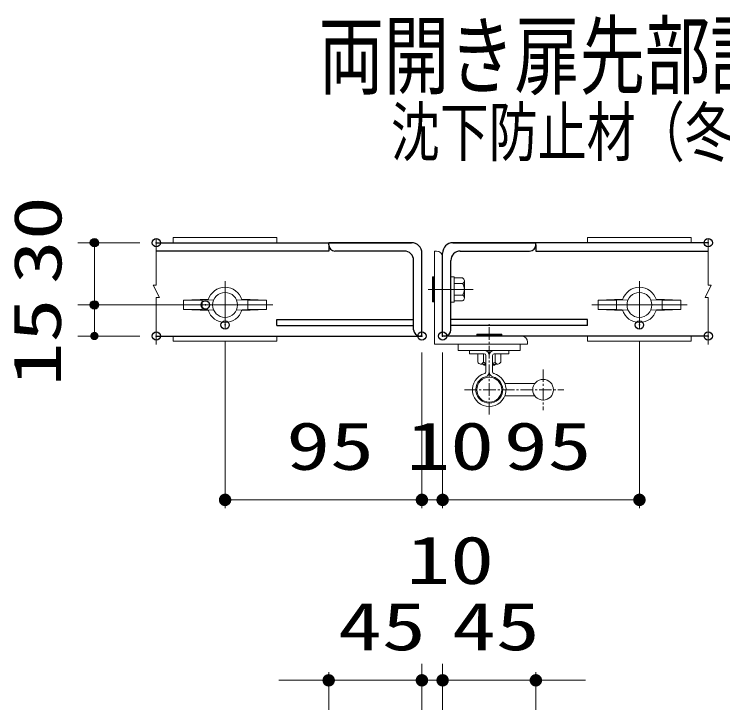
# Model space of a CAD drawing. Units: millimetres, scale not verified, with parts at other scales. Extents: x -5250 to 5250, y -3712 to 3712.
# Drawn here: x 3311 to 4166, y 471 to 1310 of the extents above; entities that cross this region are included whole.
import ezdxf
from ezdxf.enums import TextEntityAlignment as Align

# ---------------------------------------------------------------- set-up
doc = ezdxf.new("R2010")
doc.units = ezdxf.units.MM
doc.header["$LTSCALE"] = 20
doc.header["$PDMODE"] = 32
doc.header["$PDSIZE"] = 10
doc.linetypes.add('USER1', pattern=[50.8, 31.75, -6.35, 6.35, -6.35])
doc.linetypes.add('USER4', pattern=[1.125, 0.75, -0.125, 0.125, -0.125])
for name, color, linetype, lineweight in [('0-2_D-STR-TXT', 7, 'Continuous', 13), ('0-3_D-STR1', 1, 'Continuous', 25), ('0-4_D-STR3', 3, 'Continuous', 13), ('0-5_D-BMK', 2, 'Continuous', 13), ('0-6_D-STR-DIM', 7, 'Continuous', 13), ('0-7_0', 7, 'Continuous', 25)]:
    doc.layers.add(name, color=color, linetype=linetype, lineweight=lineweight)
doc.layers.add('0-8_Defpoints', color=7, linetype='Continuous')
doc.styles.add('ＭＳ ゴシック', font='')
doc.styles.get('ＭＳ ゴシック').set_extended_font_data('MS Gothic')

# ---------------------------------------------------------------- blocks, each defined once
blk = doc.blocks.new('_DotSmall')
at = {"layer": '0-7_0'}
for points in [[(0, 0), (-2.5, 0), (-2.48, 0.313)], [(0, 0), (-2.48, -0.313), (-2.5, 0)], [(0, 0), (-2.48, 0.313), (-2.421, 0.622)], [(0, 0), (-2.421, -0.622), (-2.48, -0.313)], [(0, 0), (-2.421, 0.622), (-2.324, 0.92)], [(0, 0), (-2.324, -0.92), (-2.421, -0.622)], [(0, 0), (-2.324, 0.92), (-2.191, 1.204)], [(0, 0), (-2.191, -1.204), (-2.324, -0.92)], [(0, 0), (-2.191, 1.204), (-2.023, 1.469)], [(0, 0), (-2.023, -1.469), (-2.191, -1.204)], [(0, 0), (-2.023, 1.469), (-1.822, 1.711)], [(0, 0), (-1.822, -1.711), (-2.023, -1.469)], [(0, 0), (-1.822, 1.711), (-1.594, 1.926)], [(0, 0), (-1.594, -1.926), (-1.822, -1.711)], [(0, 0), (-1.594, 1.926), (-1.34, 2.111)], [(0, 0), (-1.34, -2.111), (-1.594, -1.926)], [(0, 0), (-1.34, 2.111), (-1.064, 2.262)], [(0, 0), (-1.064, -2.262), (-1.34, -2.111)], [(0, 0), (-1.064, 2.262), (-0.773, 2.378)], [(0, 0), (-0.773, -2.378), (-1.064, -2.262)], [(0, 0), (-0.773, 2.378), (-0.468, 2.456)], [(0, 0), (-0.468, -2.456), (-0.773, -2.378)], [(0, 0), (-0.468, 2.456), (-0.157, 2.495)], [(0, 0), (-0.157, -2.495), (-0.468, -2.456)], [(0, 0), (-0.157, 2.495), (0.157, 2.495)], [(0, 0), (0.157, -2.495), (-0.157, -2.495)], [(0, 0), (0.157, 2.495), (0.468, 2.456)], [(0, 0), (0.468, 2.456), (0.773, 2.378)], [(0, 0), (0.773, 2.378), (1.064, 2.262)], [(0, 0), (1.064, 2.262), (1.34, 2.111)], [(0, 0), (1.34, 2.111), (1.594, 1.926)], [(0, 0), (1.594, 1.926), (1.822, 1.711)], [(0, 0), (1.822, 1.711), (2.023, 1.469)], [(0, 0), (2.023, 1.469), (2.191, 1.204)], [(0, 0), (2.191, 1.204), (2.324, 0.92)], [(0, 0), (2.324, 0.92), (2.421, 0.622)], [(0, 0), (2.421, 0.622), (2.48, 0.313)], [(0, 0), (2.48, 0.313), (2.5, 0)], [(0, 0), (0.468, -2.456), (0.157, -2.495)], [(0, 0), (0.773, -2.378), (0.468, -2.456)], [(0, 0), (1.064, -2.262), (0.773, -2.378)], [(0, 0), (1.34, -2.111), (1.064, -2.262)], [(0, 0), (1.594, -1.926), (1.34, -2.111)], [(0, 0), (1.822, -1.711), (1.594, -1.926)], [(0, 0), (2.023, -1.469), (1.822, -1.711)], [(0, 0), (2.191, -1.204), (2.023, -1.469)], [(0, 0), (2.324, -0.92), (2.191, -1.204)], [(0, 0), (2.421, -0.622), (2.324, -0.92)], [(0, 0), (2.48, -0.313), (2.421, -0.622)], [(0, 0), (2.5, 0), (2.48, -0.313)]]:
    blk.add_solid(points, dxfattribs=at)

msp = doc.modelspace()

# ---------------------------------------------------------------- linework, layer by layer
at = {"layer": '0-3_D-STR1'}
for p, q in [((3482.72, 1034.34), (3790.69, 1034.34)), ((3790.69, 1034.34), (3690.69, 1034.34)), ((3690.69, 1031.84), (3690.69, 1034.34)), ((3690.69, 1031.84), (3690.69, 1024.34)), ((3840.69, 1034.34), (3940.69, 1034.34)), ((4148.65, 1034.34), (3840.69, 1034.34)), ((3940.69, 1031.84), (3940.69, 1034.34)), ((3940.69, 1031.84), (3940.69, 1024.34)), ((3690.69, 1024.34), (3482.72, 1024.34)), ((3781.94, 1024.34), (3698.19, 1024.34)), ((3803.19, 921.84), (3803.19, 1021.84)), ((3828.19, 921.84), (3828.19, 1021.84)), ((3849.44, 1024.34), (3933.19, 1024.34)), ((3940.69, 1024.34), (4148.65, 1024.34)), ((3793.19, 929.34), (3793.19, 1013.09)), ((3838.19, 929.34), (3838.19, 1013.09)), ((3628.19, 934.34), (3628.19, 941.84)), ((3628.19, 941.84), (3793.19, 941.84)), ((4003.19, 941.84), (3838.19, 941.84)), ((4003.19, 934.34), (4003.19, 941.84)), ((3628.19, 934.34), (3793.19, 934.34)), ((4003.19, 934.34), (3838.19, 934.34)), ((3482.72, 921.84), (3803.19, 921.84)), ((3803.19, 921.84), (3800.69, 921.84)), ((4148.65, 921.84), (3828.19, 921.84))]:
    msp.add_line(p, q, dxfattribs=at)
for centre, radius, start, end in [((3698.19, 1031.84), 7.5, 180, 270), ((3790.69, 1021.84), 12.5, 0, 90), ((3840.69, 1021.84), 12.5, 90, 180), ((3933.19, 1031.84), 7.5, 270, 0), ((3781.94, 1013.09), 11.25, 0, 90), ((3849.44, 1013.09), 11.25, 90, 180), ((3800.69, 929.34), 7.5, 180, 270), ((3830.69, 929.34), 7.5, 270, 0)]:
    msp.add_arc(centre, radius, start, end, dxfattribs=at)
at = {"layer": '0-4_D-STR3'}
for p, q in [((3628.19, 1040.59), (3503.19, 1040.59)), ((3503.19, 1034.34), (3503.19, 1040.59)), ((3628.19, 1034.34), (3628.19, 1040.59)), ((4128.19, 1040.59), (4003.19, 1040.59)), ((4003.19, 1034.34), (4003.19, 1040.59)), ((4128.19, 1034.34), (4128.19, 1040.59)), ((3818.19, 1024.34), (3820.69, 1024.34)), ((3818.19, 1024.34), (3820.69, 1024.34)), ((3818.19, 1024.34), (3818.19, 911.84)), ((3820.69, 1024.34), (3818.19, 1024.34)), ((3828.19, 1016.84), (3828.19, 921.84)), ((3816.01, 993.09), (3816.01, 963.09)), ((3816.01, 993.09), (3817.26, 993.09)), ((3817.26, 993.09), (3817.26, 963.09)), ((3817.26, 993.09), (3818.19, 992.3)), ((3838.19, 993.34), (3841.94, 993.34)), ((3838.19, 962.84), (3838.19, 993.34)), ((3816.01, 971.84), (3816.01, 984.34)), ((3816.01, 971.84), (3816.01, 984.34)), ((3852.23, 985.09), (3841.94, 985.09)), ((3854.44, 988.49), (3854.44, 967.68)), ((3810.68, 978.09), (3864.95, 978.09)), ((3852.23, 971.09), (3841.94, 971.09)), ((3545.58, 966.21), (3515.69, 964.96)), ((3538.19, 964.96), (3515.69, 964.96)), ((3515.69, 953.71), (3515.69, 964.96)), ((3552.05, 965.59), (3538.19, 964.96)), ((3538.19, 953.71), (3538.19, 964.96)), ((3579.32, 965.59), (3593.19, 964.96)), ((3585.79, 966.21), (3615.69, 964.96)), ((3593.19, 964.96), (3615.69, 964.96)), ((3593.19, 953.71), (3593.19, 964.96)), ((3615.69, 953.71), (3615.69, 964.96)), ((3816.01, 963.09), (3817.26, 963.09)), ((3817.26, 963.09), (3818.19, 963.87)), ((4045.58, 966.21), (4015.69, 964.96)), ((4038.19, 964.96), (4015.69, 964.96)), ((4015.69, 953.71), (4015.69, 964.96)), ((4052.05, 965.59), (4038.19, 964.96)), ((4038.19, 953.71), (4038.19, 964.96)), ((4079.32, 965.59), (4093.19, 964.96)), ((4085.79, 966.21), (4115.69, 964.96)), ((4093.19, 964.96), (4115.69, 964.96)), ((4093.19, 953.71), (4093.19, 964.96)), ((4115.69, 953.71), (4115.69, 964.96)), ((3538.19, 953.71), (3515.69, 953.71)), ((3545.58, 952.46), (3515.69, 953.71)), ((3552.05, 953.09), (3538.19, 953.71)), ((3579.32, 953.09), (3593.19, 953.71)), ((3585.79, 952.46), (3615.69, 953.71)), ((3593.19, 953.71), (3615.69, 953.71)), ((4038.19, 953.71), (4015.69, 953.71)), ((4045.58, 952.46), (4015.69, 953.71)), ((4052.05, 953.09), (4038.19, 953.71)), ((4079.32, 953.09), (4093.19, 953.71)), ((4085.79, 952.46), (4115.69, 953.71)), ((4093.19, 953.71), (4115.69, 953.71)), ((3869.44, 924.02), (3899.44, 924.02)), ((3869.44, 924.02), (3869.44, 922.77)), ((3890.69, 924.02), (3878.19, 924.02)), ((3890.69, 924.02), (3878.19, 924.02)), ((3899.44, 924.02), (3899.44, 922.77)), ((3503.19, 915.59), (3503.19, 921.84)), ((3628.19, 915.59), (3503.19, 915.59)), ((3628.19, 915.59), (3628.19, 921.84)), ((3828.19, 921.84), (3923.19, 921.84)), ((3869.44, 922.77), (3899.44, 922.77)), ((3869.44, 922.77), (3870.22, 921.84)), ((3899.44, 922.77), (3898.65, 921.84)), ((4003.19, 915.59), (4003.19, 921.84)), ((4128.19, 915.59), (4003.19, 915.59)), ((4128.19, 915.59), (4128.19, 921.84)), ((3818.19, 911.84), (3930.69, 911.84)), ((3846.94, 911.84), (3921.94, 911.84)), ((3846.94, 904.34), (3846.94, 911.84)), ((3921.94, 904.34), (3921.94, 911.84)), ((3930.69, 914.34), (3930.69, 911.84)), ((3846.94, 904.34), (3921.94, 904.34)), ((3860.69, 900.34), (3860.69, 904.34)), ((3860.69, 900.34), (3878.44, 900.34)), ((3870.62, 900.34), (3870.62, 890.3)), ((3877.44, 890.3), (3877.44, 900.34)), ((3880.44, 878.51), (3880.44, 898.34)), ((3888.44, 878.51), (3888.44, 898.34)), ((3890.44, 900.34), (3908.19, 900.34)), ((3891.44, 890.3), (3891.44, 900.34)), ((3898.25, 890.3), (3898.25, 900.34)), ((3908.19, 900.34), (3908.19, 904.34)), ((3874.03, 888.09), (3880.44, 888.09)), ((3876.94, 888.09), (3876.94, 887.77)), ((3876.94, 887.77), (3878.19, 886.52)), ((3876.94, 887.77), (3880.44, 887.77)), ((3878.19, 888.09), (3878.19, 886.52)), ((3880.44, 886.52), (3878.19, 886.52)), ((3888.44, 888.09), (3894.84, 888.09)), ((3888.44, 887.77), (3891.94, 887.77)), ((3890.69, 886.52), (3888.44, 886.52)), ((3890.69, 888.09), (3890.69, 886.52)), ((3891.94, 887.77), (3890.69, 886.52)), ((3891.94, 888.09), (3891.94, 887.77)), ((3939.44, 864.59), (3903.25, 864.59)), ((3939.44, 849.59), (3903.25, 849.59))]:
    msp.add_line(p, q, dxfattribs=at)
at = {"layer": '0-4_D-STR3', "linetype": 'USER1'}
for p, q in [((3565.69, 930.59), (3565.69, 988.09)), ((4065.69, 930.59), (4065.69, 988.09)), ((3508.19, 959.34), (3623.19, 959.34)), ((4008.19, 959.34), (4123.19, 959.34))]:
    msp.add_line(p, q, dxfattribs=at)
at = {"layer": '0-4_D-STR3', "linetype": 'USER4'}
for p, q in [((3884.44, 827.38), (3884.44, 936)), ((3949.44, 881.65), (3949.44, 832.52)), ((3854.73, 857.09), (3974.33, 857.09))]:
    msp.add_line(p, q, dxfattribs=at)
at = {"layer": '0-4_D-STR3'}
for points in [[(3838.19, 962.84), (3841.94, 962.84), (3841.94, 993.34)], [(3852.23, 964.27), (3841.94, 964.27), (3841.94, 991.9), (3852.23, 991.9)]]:
    msp.add_lwpolyline(points, dxfattribs=at)
for centre, radius in [((3565.69, 959.34), 15), ((4065.69, 959.34), 15), ((3884.44, 857.09), 15), ((3949.44, 857.09), 12.5)]:
    msp.add_circle(centre, radius, dxfattribs=at)
for centre, radius, start, end in [((3820.69, 1016.84), 7.5, 0, 90), ((3850.71, 988.49), 3.73, 294.09089, 65.90911), ((3842.24, 978.09), 12.2, 324.98342, 35.01658), ((3565.69, 959.34), 21.25, 16.24618, 163.75382), ((4065.69, 959.34), 21.25, 16.24618, 163.75382), ((3850.71, 967.68), 3.73, 294.09089, 65.90911), ((3565.69, 959.34), 21.25, 196.24618, 343.75382), ((4065.69, 959.34), 21.25, 196.24618, 343.75382), ((3923.19, 914.34), 7.5, 0, 90), ((3878.44, 898.34), 6, 0, 90), ((3878.44, 898.34), 2, 0, 90), ((3890.44, 898.34), 6, 90, 180), ((3890.44, 898.34), 2, 90, 180), ((3874.03, 891.82), 3.73, 204.09089, 335.90911), ((3884.44, 900.29), 12.2, 234.98342, 250.85903), ((3884.44, 900.29), 12.2, 289.14097, 305.01658), ((3894.84, 891.82), 3.73, 204.09089, 335.90911), ((3884.44, 857.09), 20.25, 105.64421, 74.35579), ((3884.44, 857.09), 16.25, 105.64421, 74.35579), ((3878.44, 878.51), 2, 285.64421, 0), ((3878.44, 878.51), 6, 285.64421, 0), ((3890.44, 878.51), 6, 180, 254.35579), ((3890.44, 878.51), 2, 180, 254.35579)]:
    msp.add_arc(centre, radius, start, end, dxfattribs=at)
at = {"layer": '0-5_D-BMK'}
for p, q in [((3478.97, 983.09), (3486.47, 968.09)), ((4152.4, 983.09), (4144.9, 968.09)), ((3482.72, 968.09), (3482.72, 911.61)), ((3486.47, 968.09), (3482.72, 968.09)), ((4144.9, 968.09), (4148.65, 968.09)), ((4148.65, 968.09), (4148.65, 911.61))]:
    msp.add_line(p, q, dxfattribs=at)
for points in [[(3482.72, 1039.42), (3482.72, 983.09), (3478.97, 983.09)], [(4148.65, 1039.42), (4148.65, 983.09), (4152.4, 983.09)]]:
    msp.add_lwpolyline(points, dxfattribs=at)
at = {"layer": '0-6_D-STR-DIM'}
for p, q in [((3462.72, 1034.34), (3388, 1034.34)), ((3408, 959.34), (3408, 1034.34)), ((3521.93, 959.34), (3388, 959.34)), ((3521.93, 959.34), (3388, 959.34)), ((3408, 921.84), (3408, 959.34)), ((3462.72, 921.84), (3388, 921.84)), ((3565.69, 915.14), (3565.69, 714.24)), ((4065.69, 915.14), (4065.69, 714.24)), ((3803.19, 901.84), (3803.19, 714.24)), ((3803.19, 901.84), (3803.19, 714.24)), ((3828.19, 901.84), (3828.19, 714.24)), ((3828.19, 901.84), (3828.19, 714.24)), ((3565.69, 724.24), (3803.19, 724.24)), ((3803.19, 724.24), (3743.19, 724.24)), ((3828.19, 724.24), (3803.19, 724.24)), ((3828.19, 724.24), (3888.19, 724.24)), ((3828.19, 724.24), (4065.69, 724.24)), ((3803.19, 471.08), (3803.19, 526.64)), ((3828.19, 471.08), (3828.19, 526.64)), ((3690.69, 471.08), (3690.69, 516.64)), ((3803.19, 471.08), (3803.19, 516.64)), ((3828.19, 471.08), (3828.19, 516.64)), ((3940.69, 471.08), (3940.69, 516.64)), ((3690.69, 506.64), (3630.69, 506.64)), ((3690.69, 506.64), (3803.19, 506.64)), ((3803.19, 506.64), (3763.19, 506.64)), ((3828.19, 506.64), (3768.19, 506.64)), ((3803.19, 506.64), (3863.19, 506.64)), ((3803.19, 506.64), (3828.19, 506.64)), ((3940.69, 506.64), (3828.19, 506.64)), ((3828.19, 506.64), (3868.19, 506.64)), ((3940.69, 506.64), (4000.69, 506.64))]:
    msp.add_line(p, q, dxfattribs=at)
at = {"layer": '0-6_D-STR-DIM', "color": 4}
msp.add_line((3930.69, 914.34), (3930.69, 911.84), dxfattribs=at)
msp.add_line((3930.69, 914.34), (3930.69, 911.84), dxfattribs=at)
at = {"layer": '0-8_Defpoints'}
for p in [(3408, 1034.34), (3482.72, 1034.34), (4148.65, 1034.34), (3408, 959.34), (3541.93, 959.34), (3565.69, 935.14), (4065.69, 935.14), (3482.72, 921.84), (3803.19, 921.84), (3828.19, 921.84), (4148.65, 921.84), (3803.19, 724.24), (4065.69, 724.24), (3803.19, 506.64), (3828.19, 506.64)]:
    msp.add_point(p, dxfattribs=at)

# ---------------------------------------------------------------- block references
at = {"layer": '0-6_D-STR-DIM'}
for p, xscale, yscale, rotation in [((3408, 1034.34), 2, 2, 90), ((3408, 959.34), 2, 2, 90), ((3408, 959.34), 2, 2, 270), ((3408, 921.84), 2, 2, 270), ((3565.69, 724.24), 3, 3, 180), ((3828.19, 724.24), 3, 3, 180), ((3828.19, 724.24), 3, 3, 180), ((3803.19, 506.64), 3, 3, 180), ((3940.69, 506.64), 3, 3, 180), ((3828.19, 506.64), 2, 2, 180)]:
    msp.add_blockref('_DotSmall', p, dxfattribs=dict(at, xscale=xscale, yscale=yscale, rotation=rotation))
for p, xscale, yscale in [((3803.19, 724.24), 3, 3), ((3803.19, 724.24), 3, 3), ((4065.69, 724.24), 3, 3), ((3690.69, 506.64), 3, 3), ((3828.19, 506.64), 3, 3), ((3803.19, 506.64), 2, 2)]:
    msp.add_blockref('_DotSmall', p, dxfattribs=dict(at, xscale=xscale, yscale=yscale))

# ---------------------------------------------------------------- texts
at = {"layer": '0-2_D-STR-TXT', "style": 'ＭＳ ゴシック', "width": 0.75}
for s, height, p in [('両開き扉先部詳細図', 76.98, (3678.63, 1198.43)), ('沈下防止材（冬季）', 57.77, (3765.69, 1121.61))]:
    msp.add_text(s, height=height, dxfattribs=at).set_placement(p, align=Align.BOTTOM_LEFT)
at = {"layer": '0-6_D-STR-DIM', "style": 'ＭＳ ゴシック', "width": 1.35}
for s, p in [('30', (3385.57, 984.39)), ('15', (3384.95, 861.07))]:
    msp.add_text(s, height=57.77, rotation=90, dxfattribs=at).set_placement(p, align=Align.BOTTOM_LEFT)
for s, p in [('95', (3639.44, 743.14)), ('10', (3784.19, 743.14)), ('95', (3901.94, 743.14)), ('10', (3784.19, 605.46)), ('45', (3701.94, 525.53)), ('45', (3839.44, 525.53))]:
    msp.add_text(s, height=57.77, dxfattribs=at).set_placement(p, align=Align.BOTTOM_LEFT)

doc.saveas('drawing.dxf')
